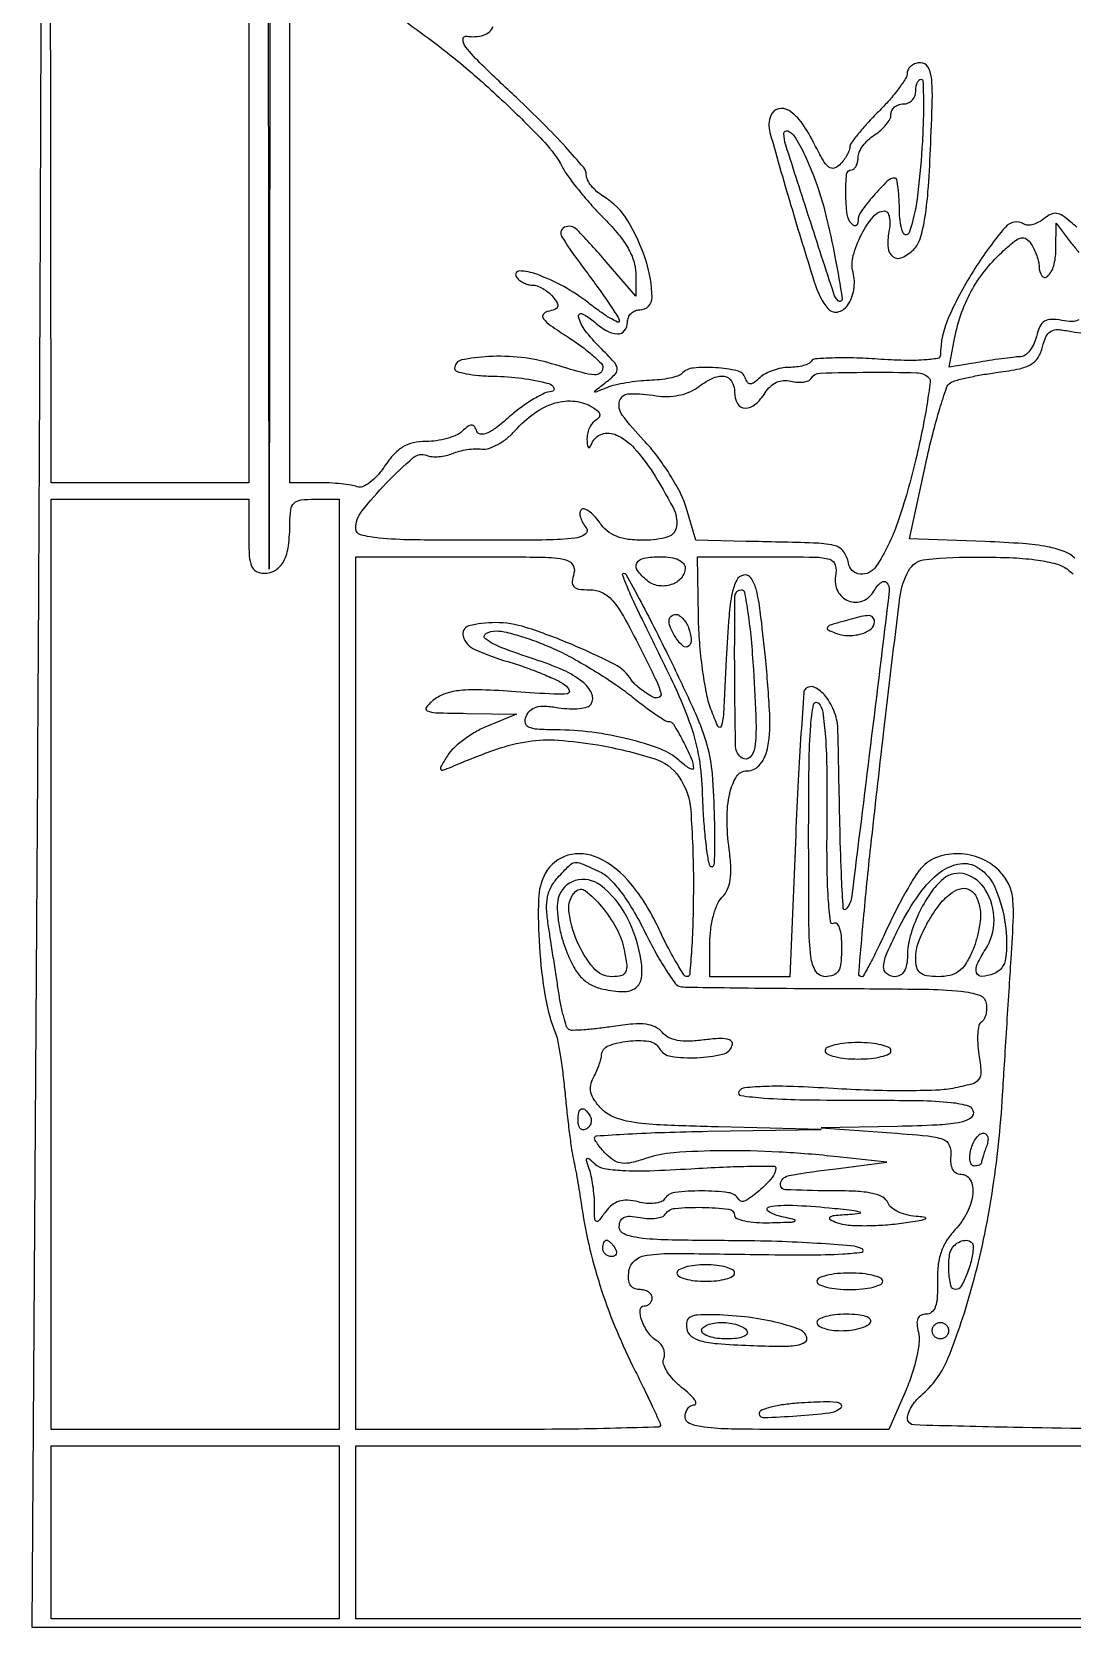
# Model space of a CAD drawing. Header units: inches. Extents: x -279 to 561, y -345 to 342.
# Drawn here: x -212 to -211.368, y -306.504 to -305.535 of the extents above; entities that cross this region are included whole.
import ezdxf

# ---------------------------------------------------------------- set-up
doc = ezdxf.new("R2010")
doc.units = ezdxf.units.IN
doc.header["$LTSCALE"] = 0.5
doc.header["$MEASUREMENT"] = 0

msp = doc.modelspace()

# ---------------------------------------------------------------- linework, layer by layer
for points in [[(-211.8532, -303.70677), (-211.85447, -304.78398), (-211.85574, -305.86119), (-211.85698, -304.78398, 0.000303), (-211.85782, -304.30902, 0.000858), (-211.85917, -303.97764, 0.000042), (-211.86075, -303.70924, 0.412467)], [(-211.86571, -303.70924, 0.000044), (-211.86698, -303.97076, 0.000881), (-211.86795, -304.29394, 0.00031), (-211.86823, -304.75771), (-211.86823, -305.80864), (-211.92827, -305.80864), (-211.98832, -305.80864), (-211.98959, -304.75646), (-211.99086, -303.70427), (-211.9921, -304.58548, -0.000253), (-211.99282, -304.96088, -0.000211), (-211.99396, -305.36022, -0.000212), (-211.99531, -305.72602, -0.000576), (-211.99667, -305.98547), (-212, -306.50426), (-209.40938, -306.50426)], [(-211.78282, -305.52054, 0.012819), (-211.76404, -305.53477, -0.01911), (-211.738, -305.55503, -0.014861), (-211.71124, -305.57894, -0.013611), (-211.68837, -305.60184, -0.066624), (-211.6777, -305.61665, 0.035221), (-211.67376, -305.6229, 0.012292), (-211.66727, -305.63133, 0.012138), (-211.65963, -305.64029, 0.013867), (-211.6519, -305.64846, -0.023719), (-211.64349, -305.6577, -0.042362), (-211.63765, -305.66614, -0.052261), (-211.63418, -305.67397, -0.078244), (-211.63302, -305.68134), (-211.63302, -305.69534), (-211.65093, -305.67442, 0.015657), (-211.66883, -305.65478, 0.320882), (-211.6763, -305.65343, 0.454829), (-211.67795, -305.65926, 0.017067), (-211.66321, -305.68023, -0.005925), (-211.65548, -305.69073, -0.008721), (-211.64896, -305.70014, -0.004779), (-211.64371, -305.70819, -0.143217), (-211.64303, -305.71049, -0.552551), (-211.64401, -305.71111, -0.021716), (-211.64855, -305.70868, -0.021), (-211.6546, -305.70474, -0.011004), (-211.6618, -305.69936, 0.039722), (-211.67674, -305.68949, 0.038597), (-211.6932, -305.682, 0.078954), (-211.70375, -305.67994, 0.599205), (-211.70571, -305.68333, 0.079228), (-211.70399, -305.68532, 0.053397), (-211.7015, -305.687, 0.052616), (-211.69866, -305.68815, 0.06944), (-211.6959, -305.68853, -0.085707), (-211.69294, -305.68904, -0.043654), (-211.68951, -305.69062, -0.041671), (-211.68615, -305.69291, -0.048785), (-211.68342, -305.69562, -0.038016), (-211.68078, -305.69934, -0.222996), (-211.68054, -305.70166, -0.222813), (-211.68217, -305.70332, -0.037957), (-211.68656, -305.70459, 0.19604), (-211.68922, -305.70638, 0.325861), (-211.68912, -305.70897, 0.073101), (-211.68473, -305.71311, 0.010166), (-211.67431, -305.72008, -0.015353), (-211.66616, -305.72566, -0.021648), (-211.65929, -305.73115, -0.018676), (-211.65412, -305.73601, -0.197166), (-211.65304, -305.73864, -0.215945), (-211.65453, -305.74192, -0.20137), (-211.65804, -305.74309, -0.050443), (-211.66563, -305.74175, -0.004563), (-211.68416, -305.73631, 0.046833), (-211.70255, -305.73256, 0.03926), (-211.72245, -305.73199, 0.038221), (-211.73891, -305.73407, 0.356118), (-211.74312, -305.73923, 0.327936), (-211.74186, -305.74095, 0.027006), (-211.73614, -305.74241, 0.027916), (-211.72846, -305.74348, 0.017208), (-211.71935, -305.74393, -0.029163), (-211.70222, -305.74519, -0.031759), (-211.68583, -305.74842, -0.234215), (-211.68278, -305.7511, -0.521233), (-211.68415, -305.75324, 0.101209), (-211.68856, -305.75433, 0.023952), (-211.69527, -305.75793, 0.023687), (-211.70273, -305.7629, 0.021402), (-211.70996, -305.76872, -0.016698), (-211.71789, -305.77522, -0.05829), (-211.72356, -305.7786, -0.131828), (-211.72731, -305.7792, -0.286595), (-211.72953, -305.77748, 0.060233), (-211.73102, -305.77455, 0.246337), (-211.73272, -305.77363, 0.166969), (-211.73495, -305.77436, 0.026919), (-211.73849, -305.77736, -0.084762), (-211.74211, -305.77977, -0.034798), (-211.74766, -305.78178, -0.03317), (-211.75406, -305.78316, -0.036349), (-211.76039, -305.78363, 0.052974), (-211.76818, -305.78447, 0.081209), (-211.77449, -305.78695, 0.074265), (-211.78007, -305.7915, 0.037476), (-211.78566, -305.79867, -0.035531), (-211.79001, -305.80429, -0.049511), (-211.79469, -305.80859, -0.060085), (-211.79905, -305.8111, -0.193754), (-211.80233, -305.81117, 0.050971), (-211.806, -305.81019, 0.0132), (-211.81206, -305.80938, 0.013288), (-211.81907, -305.80883, 0.013191), (-211.8261, -305.80864), (-211.84321, -305.80864), (-211.84321, -304.76897)], [(-211.36485, -305.65325, -0.031928), (-211.36854, -305.65032, 0.033835), (-211.3735, -305.64641, 0.119152), (-211.37727, -305.64497, 0.145609), (-211.38084, -305.64556, 0.060137), (-211.38499, -305.64824, -0.050786), (-211.38816, -305.65037, -0.056995), (-211.39158, -305.65171, -0.065109), (-211.39472, -305.65213, -0.139781), (-211.39705, -305.65147, 0.371883), (-211.40839, -305.65328, 0.033105), (-211.42692, -305.67848, 0.037066), (-211.44288, -305.70813, 0.103916), (-211.44783, -305.73107, -0.366461), (-211.44959, -305.73312, -0.023796), (-211.45797, -305.73407, -0.023054), (-211.4699, -305.7343, -0.009818), (-211.48586, -305.73355, 0.009631), (-211.50059, -305.73285, 0.014718), (-211.51338, -305.73287, 0.009184), (-211.52385, -305.73339, 0.24193), (-211.52619, -305.7348, -0.147357), (-211.52783, -305.73626, -0.040057), (-211.53113, -305.73747, -0.036888), (-211.53527, -305.7383, -0.031105), (-211.53974, -305.73858, 0.047976), (-211.54452, -305.73904, 0.036364), (-211.5496, -305.74041, 0.037255), (-211.55423, -305.74243, 0.067647), (-211.55758, -305.74483, -0.026382), (-211.56112, -305.74784, -0.164145), (-211.56335, -305.74859, -0.247772), (-211.56503, -305.7477, -0.062037), (-211.56651, -305.74483, 0.255095), (-211.57132, -305.74061, 0.0389), (-211.5844, -305.73874, 0.04038), (-211.59792, -305.73895, 0.173514), (-211.60509, -305.74233, -0.119448), (-211.60753, -305.74381, -0.024801), (-211.6124, -305.7451, -0.024735), (-211.61836, -305.74606, -0.021136), (-211.62469, -305.74649, 0.020204), (-211.63149, -305.74694, 0.015777), (-211.63882, -305.74796, 0.016048), (-211.64559, -305.74934, 0.037026), (-211.65054, -305.75092, -0.001646), (-211.6575, -305.75368, -0.496671), (-211.65795, -305.75341, -0.257167), (-211.65764, -305.7527, -0.001123), (-211.6509, -305.74742, 0.034391), (-211.64537, -305.74247, 0.241865), (-211.64434, -305.73912, 0.142652), (-211.64626, -305.73524, 0.01027), (-211.65465, -305.7265, -0.032313), (-211.66372, -305.71618, -0.100312), (-211.66779, -305.70789, -0.620782), (-211.66563, -305.70601, -0.085306), (-211.6589, -305.71028, 0.0476), (-211.65092, -305.71622, 0.12773), (-211.64419, -305.71824, 0.23882), (-211.63983, -305.71623, 0.169141), (-211.63803, -305.71105, -0.099038), (-211.63745, -305.70819, -0.097945), (-211.63582, -305.70575, -0.097945), (-211.63339, -305.70412, -0.099038), (-211.63052, -305.70355, 0.419297), (-211.62309, -305.69598, 0.073459), (-211.62671, -305.67409, 0.057789), (-211.6379, -305.64945, 0.122056), (-211.65263, -305.63469, -0.045003), (-211.65661, -305.63176, -0.045795), (-211.65999, -305.62818, -0.050005), (-211.66231, -305.62452, -0.116665), (-211.66305, -305.62138, 0.178842), (-211.66462, -305.61712, 0.007426), (-211.67554, -305.60474, 0.01207), (-211.68928, -305.59033, 0.008197), (-211.70558, -305.57458, -0.00479), (-211.72647, -305.55465, -0.030554), (-211.73632, -305.54383, -0.169347), (-211.738, -305.53911, -0.472606), (-211.73567, -305.53716, 0.120041), (-211.72554, -305.53666, 0.231535), (-211.7197, -305.53128, 0.222828)], [(-211.36373, -305.70975, -0.119118), (-211.3679, -305.71066, -0.042086), (-211.37402, -305.71002, 0.044416), (-211.3805, -305.70937, 0.144063), (-211.38461, -305.71053, 0.145988), (-211.38741, -305.71372, 0.046047), (-211.38954, -305.71977, -0.04612), (-211.39117, -305.72442, -0.055864), (-211.39356, -305.72839, -0.065627), (-211.39629, -305.73112, -0.158784), (-211.39895, -305.73207, 0.022007), (-211.40254, -305.73231, 0.004356), (-211.40892, -305.7331, 0.004607), (-211.41635, -305.73414, 0.004269), (-211.42395, -305.73535), (-211.44259, -305.73848), (-211.4395, -305.72226, -0.034415), (-211.43537, -305.70653, -0.042492), (-211.42933, -305.69263, -0.043243), (-211.42112, -305.68015, -0.037812), (-211.41054, -305.66865, -0.015181), (-211.40313, -305.66214, -0.104966), (-211.39887, -305.65991, -0.224408), (-211.39566, -305.66046, -0.099401), (-211.39262, -305.66364, -0.032171), (-211.39083, -305.66692, -0.025141), (-211.38931, -305.67069, -0.025747), (-211.38824, -305.67435, -0.05493), (-211.38788, -305.67727, 0.14491), (-211.38613, -305.68292, 0.470479), (-211.38276, -305.68327, 0.133606), (-211.37899, -305.67683, 0.064233), (-211.37769, -305.66726), (-211.37757, -305.651), (-211.36834, -305.66301, 0.018954), (-211.36363, -305.66868, 0.112151)], [(-211.36617, -305.85457, 0.10751), (-211.37261, -305.85043, 0.043496), (-211.38272, -305.84762, 0.028119), (-211.39771, -305.8457, 0.00852), (-211.4206, -305.84446), (-211.46664, -305.84275), (-211.45672, -305.79692, -0.00859), (-211.45255, -305.77913, -0.012515), (-211.44821, -305.76361, -0.008049), (-211.4441, -305.75093, -0.172399), (-211.44168, -305.74789, -0.075507), (-211.4384, -305.74648, -0.010168), (-211.43106, -305.74471, -0.011545), (-211.42222, -305.74298, -0.00949), (-211.4127, -305.74154, 0.017856), (-211.39986, -305.73936, 0.079399), (-211.39273, -305.73666, 0.125058), (-211.38848, -305.73255, 0.076904), (-211.38576, -305.7261, -0.04464), (-211.38352, -305.71967, -0.16525), (-211.38062, -305.71657, -0.142699), (-211.37616, -305.71563, -0.03046), (-211.36823, -305.71672, 0.031293), (-211.36058, -305.71776, 0.122921)], [(-211.31039, -306.38391, -0.004332), (-211.40351, -306.38287, -0.002253), (-211.46384, -306.38141, -0.405795), (-211.46788, -306.37726, -0.091589), (-211.4673, -306.37413, -0.042793), (-211.4655, -306.37041, -0.040481), (-211.46288, -306.36673, -0.044989), (-211.45979, -306.36365, 0.124732), (-211.44332, -306.34106, 0.029061), (-211.42829, -306.29623, 0.027997), (-211.41648, -306.2407, 0.023356), (-211.41005, -306.18073, -0.000425), (-211.40894, -306.16256, -0.000231), (-211.40755, -306.14023, -0.00023), (-211.40611, -306.11751, -0.000364), (-211.40485, -306.09804, 0.00639), (-211.40351, -306.0724, 0.044902), (-211.40414, -306.05992, 0.089861), (-211.40685, -306.05171, 0.071873), (-211.41243, -306.04425, 0.100199), (-211.4233, -306.03704, 0.088657), (-211.43661, -306.03421, 0.092804), (-211.44954, -306.0362, 0.124972), (-211.45936, -306.04273, 0.045128), (-211.46329, -306.04795, 0.010455), (-211.4689, -306.05743, 0.01071), (-211.47491, -306.06865, 0.010296), (-211.48052, -306.08027, -0.005562), (-211.4857, -306.09125, -0.008885), (-211.49039, -306.10049, -0.003424), (-211.49455, -306.10823, -0.274063), (-211.49569, -306.10891, -0.438738), (-211.49744, -306.10701, -0.001673), (-211.49459, -306.07415, -0.004995), (-211.49016, -306.02985, -0.00143), (-211.48241, -305.96127, -0.002032), (-211.47247, -305.87845, -0.093908), (-211.46727, -305.86226, -0.250813), (-211.45659, -305.85524, -0.023357), (-211.42399, -305.85384, -0.010044), (-211.40359, -305.85432, -0.023768), (-211.38846, -305.85571, -0.031358), (-211.37746, -305.85796, -0.096148), (-211.37066, -305.86129, -0.036552), (-211.3672, -305.86433, -0.059367)]]:
    msp.add_lwpolyline(points, format="xyb")
for points in [[(-211.46804, -305.55967, -0.135267), (-211.46907, -305.56307, -0.019177), (-211.47325, -305.56916, -0.020685), (-211.47889, -305.57613, -0.016286), (-211.48555, -305.5832, 0.011309), (-211.4922, -305.59012, 0.015729), (-211.49781, -305.59663, 0.012144), (-211.50211, -305.60223, 0.159084), (-211.50291, -305.60468, -0.097835), (-211.50331, -305.60673, -0.03126), (-211.50468, -305.60955, -0.029837), (-211.50664, -305.61257, -0.029246), (-211.50895, -305.61535, -0.138388), (-211.51242, -305.61745, -0.240971), (-211.51564, -305.61679, -0.094377), (-211.51918, -305.61263, -0.014622), (-211.52428, -305.60304, 0.038436), (-211.53194, -305.59016, 0.094046), (-211.53982, -305.58252, 0.208286), (-211.54633, -305.58139, 0.246198), (-211.55096, -305.58546, 0.161046), (-211.55145, -305.59579, 0.003774), (-211.53785, -305.64309, 0.005582), (-211.52382, -305.6887, 0.091223), (-211.51629, -305.70275, 0.280086), (-211.51043, -305.7049, 0.194258), (-211.50435, -305.70093, 0.112421), (-211.50048, -305.69136, 0.101917), (-211.50094, -305.68069, -0.128999), (-211.50083, -305.6706, -0.052397), (-211.4958, -305.65771, -0.05234), (-211.4886, -305.64675, -0.224925), (-211.48173, -305.64349, -0.258692), (-211.48, -305.64445, -0.089079), (-211.4789, -305.6472, -0.06132), (-211.47857, -305.65128, -0.036706), (-211.47913, -305.65612, 0.066048), (-211.47969, -305.66587, 0.222522), (-211.47664, -305.67128, 0.270844), (-211.4711, -305.67179, 0.087084), (-211.46409, -305.66687, 0.121697), (-211.46022, -305.66047, 0.033664), (-211.45748, -305.64895, 0.023163), (-211.45542, -305.63187, 0.007326), (-211.4539, -305.60622, 0.003978), (-211.45279, -305.57588, 0.03456), (-211.45334, -305.5624, 0.105045), (-211.45551, -305.55583, 0.266691), (-211.45971, -305.55341, 0.074749), (-211.46285, -305.55388, 0.086758), (-211.46553, -305.55525, 0.097883), (-211.46735, -305.55728, 0.128324)], [(-211.45907, -305.60535, -0.016955), (-211.46205, -305.63614, -0.05093), (-211.46689, -305.65668, -0.704247), (-211.47055, -305.65672, -0.086839), (-211.47273, -305.64474, 0.011041), (-211.47297, -305.63659, 0.018213), (-211.47357, -305.62972, 0.012555), (-211.47439, -305.62431, 0.364014), (-211.47538, -305.62348, 0.19545), (-211.48012, -305.6254, 0.020549), (-211.48851, -305.63426, 0.02199), (-211.49611, -305.64381, 0.158455), (-211.4979, -305.64933, -0.064581), (-211.49816, -305.65131, -0.191387), (-211.49896, -305.6524, -0.242875), (-211.50013, -305.65249, -0.097504), (-211.5015, -305.65157, -0.164379), (-211.50447, -305.64557, -0.030766), (-211.50537, -305.63317, -0.027896), (-211.50483, -305.62116, -0.384969), (-211.50186, -305.61847, 0.182132), (-211.50035, -305.6179, 0.091021), (-211.49906, -305.61628, 0.07094), (-211.4982, -305.61386, 0.050993), (-211.4979, -305.61101, -0.107418), (-211.49718, -305.60769, -0.050645), (-211.49496, -305.6039, -0.046919), (-211.49172, -305.60024, -0.048682), (-211.48789, -305.59729, 0.041443), (-211.48407, -305.59443, 0.043473), (-211.48083, -305.59103, 0.047568), (-211.47859, -305.5876, 0.121331), (-211.47789, -305.58474, -0.11835), (-211.47731, -305.58233, -0.100623), (-211.47568, -305.58029, -0.092478), (-211.47325, -305.57891, -0.082583), (-211.47038, -305.57844, 0.099038), (-211.46751, -305.57786, 0.097945), (-211.46508, -305.57623, 0.097945), (-211.46345, -305.57379, 0.099038), (-211.46287, -305.57093, -0.040817), (-211.46264, -305.56805, -0.060234), (-211.46193, -305.56563, -0.079205), (-211.46089, -305.56398, -0.215971), (-211.45966, -305.56342, -0.403512), (-211.45845, -305.56459, -0.005638), (-211.45817, -305.57574, -0.01196), (-211.4583, -305.58927, -0.007148)], [(-211.52395, -305.62482, -0.027559), (-211.51762, -305.64549, -0.013614), (-211.51176, -305.67232, -0.009569), (-211.50758, -305.69686, -0.723664), (-211.51003, -305.69809, -0.118016), (-211.51259, -305.69392, -0.000628), (-211.52743, -305.64827, -0.000913), (-211.54184, -305.60345, -0.077491), (-211.54294, -305.59639, -0.53179), (-211.54067, -305.59485, -0.150552), (-211.53661, -305.59816, -0.039749), (-211.53028, -305.60949, -0.019371)], [(-211.45493, -305.74485, -0.2341), (-211.45404, -305.74749, -0.005654), (-211.45597, -305.76064, -0.011169), (-211.45881, -305.77631, -0.007217), (-211.46277, -305.79431, -0.025), (-211.4739, -305.83296, -0.061578), (-211.48682, -305.85946, -0.278667), (-211.49668, -305.86423, -0.347238), (-211.50381, -305.85743, 0.130809), (-211.50678, -305.85043, 0.177065), (-211.51256, -305.84682, 0.04473), (-211.52507, -305.84532, 0.002287), (-211.56592, -305.8443), (-211.59641, -305.84367), (-211.60241, -305.82365, 0.046576), (-211.60611, -305.81449, 0.021702), (-211.61249, -305.80337, 0.021281), (-211.62025, -305.79219, 0.027822), (-211.6283, -305.78271, -0.027793), (-211.64123, -305.76752, -0.237129), (-211.64281, -305.75899, -0.33077), (-211.637, -305.75458, -0.043073), (-211.62051, -305.75582, 0.045546), (-211.61377, -305.75629, 0.043699), (-211.60697, -305.75555, 0.045851), (-211.60075, -305.75372, 0.067149), (-211.59578, -305.75092, -0.047776), (-211.58653, -305.74523, -0.144123), (-211.5793, -305.74399, -0.237271), (-211.57473, -305.74699, -0.131364), (-211.57297, -305.75359, 0.126896), (-211.57119, -305.7605, 0.267025), (-211.56661, -305.76327, 0.186252), (-211.56037, -305.76102, 0.074674), (-211.55437, -305.754, -0.064271), (-211.55121, -305.75015, -0.083071), (-211.54741, -305.7476, -0.087956), (-211.54317, -305.74652, -0.082474), (-211.53872, -305.74693, 0.044225), (-211.53483, -305.74759, 0.053546), (-211.53114, -305.74749, 0.062573), (-211.52816, -305.74669, 0.159418), (-211.52647, -305.74527, -0.251477), (-211.52095, -305.74207, -0.006492), (-211.49137, -305.74151, -0.007495), (-211.46209, -305.74178, -0.192652)], [(-211.65876, -305.76305, -0.045108), (-211.65595, -305.76521, -0.167837), (-211.65491, -305.76714, -0.218762), (-211.65542, -305.76897, -0.079241), (-211.65751, -305.77078, 0.096362), (-211.6596, -305.77271, 0.056192), (-211.66131, -305.77568, 0.053268), (-211.66239, -305.77917, 0.060626), (-211.66266, -305.78266, 0.019863), (-211.66237, -305.78599, 0.202031), (-211.66169, -305.78716, 0.441201), (-211.66082, -305.787, 0.043159), (-211.65974, -305.78487, -0.220966), (-211.65361, -305.77914, -0.191092), (-211.64476, -305.77967, -0.099432), (-211.63388, -305.78771, -0.042856), (-211.6229, -305.80211, -0.019952), (-211.61034, -305.82379, -0.151417), (-211.6082, -305.83526, -0.299778), (-211.61352, -305.84159, -0.072642), (-211.62774, -305.84367, -0.029714), (-211.63754, -305.84309, -0.06547), (-211.64479, -305.84124, -0.079626), (-211.65041, -305.83787, -0.065499), (-211.65514, -305.83271, 0.033102), (-211.65833, -305.82875, 0.055401), (-211.66154, -305.82595, 0.078849), (-211.66431, -305.82462, 0.275871), (-211.66615, -305.82508, 0.188346), (-211.66696, -305.82692, 0.077141), (-211.66664, -305.82968, 0.061409), (-211.66533, -305.83288, 0.045076), (-211.66315, -305.83604, -0.437431), (-211.66367, -305.83995, -0.125781), (-211.67009, -305.8424, -0.025982), (-211.68736, -305.84346, -0.002428), (-211.73, -305.84367, -0.003395), (-211.76895, -305.84341, -0.020784), (-211.78903, -305.8423, -0.038943), (-211.80027, -305.84031, -0.342078), (-211.80317, -305.83657, -0.168254), (-211.79953, -305.82604, -0.025332), (-211.78462, -305.80895, -0.022267), (-211.76823, -305.79343, -0.276779), (-211.76013, -305.79201, 0.071218), (-211.75682, -305.79277, 0.038265), (-211.75261, -305.79279, 0.037172), (-211.74824, -305.79215, 0.047647), (-211.74437, -305.79089, -0.04002), (-211.74036, -305.78951, -0.025504), (-211.73551, -305.78854, -0.025584), (-211.73063, -305.78806, -0.042667), (-211.72651, -305.78823, 0.112622), (-211.72224, -305.7878, 0.045817), (-211.71687, -305.78543, 0.042299), (-211.71134, -305.78172, 0.041885), (-211.70649, -305.77711, -0.055197), (-211.69452, -305.76633, -0.0843), (-211.682, -305.76021, -0.100258), (-211.66982, -305.75915, -0.113371)], [(-211.86823, -305.84117, 0.014383), (-211.86788, -305.8533, 0.085373), (-211.86645, -305.85946, 0.178926), (-211.86356, -305.86255, 0.116622), (-211.85876, -305.86369, 0.139676), (-211.85185, -305.86172, 0.136687), (-211.84694, -305.85639, 0.086978), (-211.84408, -305.8471, 0.031327), (-211.84321, -305.83325, -0.032826), (-211.84267, -305.8251, -0.16856), (-211.84067, -305.82112, -0.163784), (-211.83659, -305.81916, -0.030561), (-211.8282, -305.81865), (-211.81318, -305.81865), (-211.81318, -306.1014), (-211.81318, -306.38415), (-211.90076, -306.38415), (-211.98834, -306.38415), (-211.98834, -306.1014), (-211.98834, -305.81865), (-211.92829, -305.81865), (-211.86823, -305.81865)], [(-211.67056, -305.86369, 0.049852), (-211.67165, -305.8689, 0.221807), (-211.67067, -305.87178, 0.173806), (-211.6676, -305.87331, 0.02937), (-211.66095, -305.8737, -0.111783), (-211.65349, -305.87538, -0.103374), (-211.64725, -305.88014, -0.052234), (-211.64053, -305.88978, -0.009554), (-211.63038, -305.90902, -0.004461), (-211.62075, -305.92857, -0.048236), (-211.61771, -305.93683, -0.384337), (-211.61897, -305.93925, -0.215848), (-211.62253, -305.93902, -0.023509), (-211.62656, -305.93661, -0.021652), (-211.63047, -305.93376, -0.022219), (-211.63373, -305.93093, -0.064176), (-211.63561, -305.92861, 0.13647), (-211.64579, -305.9192, 0.018875), (-211.67213, -305.9069, 0.021801), (-211.69977, -305.89663, 0.078161), (-211.71832, -305.89371, 0.062629), (-211.73448, -305.89575, 0.431249), (-211.73794, -305.902, 0.212892), (-211.73078, -305.91005, 0.035081), (-211.71078, -305.91743, -0.013349), (-211.70054, -305.92071, -0.012692), (-211.69032, -305.92459, -0.012747), (-211.68146, -305.92847, -0.043123), (-211.676, -305.93163, -0.144104), (-211.67339, -305.9349, -0.490051), (-211.67455, -305.93691, -0.04871), (-211.68275, -305.93722, -0.003375), (-211.70584, -305.9357, 0.008935), (-211.72663, -305.93456, 0.033901), (-211.73963, -305.93496, 0.055584), (-211.74864, -305.93687, 0.085887), (-211.75563, -305.94062, 0.052069), (-211.76027, -305.9451, 0.507848), (-211.75972, -305.94735, 0.09058), (-211.75453, -305.94846, 0.003814), (-211.73561, -305.94886), (-211.70559, -305.94928), (-211.7232, -305.9566, 0.033226), (-211.73043, -305.96019, 0.027715), (-211.73759, -305.9649, 0.028609), (-211.74367, -305.96998, 0.065188), (-211.74746, -305.97459, 0.00692), (-211.75142, -305.98111, 0.228698), (-211.75156, -305.9829, 0.408218), (-211.75033, -305.98346, 0.013688), (-211.74487, -305.9813, -0.015536), (-211.71757, -305.97065, -0.048306), (-211.69842, -305.96588, -0.054838), (-211.68007, -305.96518, -0.024624), (-211.65608, -305.96808, -0.032944), (-211.62208, -305.97625, -0.167803), (-211.60664, -305.98761, -0.133677), (-211.59962, -306.00756, -0.018168), (-211.59799, -306.05223, -0.006209), (-211.59826, -306.07396, -0.010338), (-211.5991, -306.09224, -0.00423), (-211.60023, -306.10748, -0.394081), (-211.60175, -306.10885, -0.252098), (-211.60375, -306.10774, -0.00908), (-211.60849, -306.10002, -0.014746), (-211.61382, -306.09035, -0.009577), (-211.61943, -306.07887, 0.06131), (-211.63593, -306.05242, 0.111724), (-211.65583, -306.03673, 0.181233), (-211.67421, -306.03513, 0.204679), (-211.68797, -306.04616, 0.116302), (-211.69211, -306.06174, 0.023333), (-211.69158, -306.09066, 0.025715), (-211.68804, -306.12094, 0.052566), (-211.6816, -306.14394, -0.048362), (-211.68029, -306.14846, -0.007645), (-211.67873, -306.1576, -0.008422), (-211.67723, -306.16846, -0.007273), (-211.67601, -306.17991, 0.00457), (-211.67483, -306.19165, 0.004531), (-211.67343, -306.20341, 0.004449), (-211.67202, -306.21367, 0.017533), (-211.67087, -306.21994, -0.007077), (-211.66975, -306.22544, -0.0034), (-211.66846, -306.23253, -0.003371), (-211.66721, -306.23994, -0.004815), (-211.66621, -306.24653, 0.021133), (-211.66156, -306.27159, 0.020317), (-211.65477, -306.29651, 0.020027), (-211.64586, -306.32115, 0.019161), (-211.6349, -306.34537, -0.002758), (-211.62843, -306.3585, -0.004214), (-211.62297, -306.36997, -0.001563), (-211.6184, -306.37987, -0.107752), (-211.61801, -306.38165, -0.405509), (-211.619, -306.38267, -0.000714), (-211.64521, -306.38342, -0.004212), (-211.67509, -306.38397, -0.002527), (-211.71059, -306.38415), (-211.80317, -306.38415), (-211.80317, -306.11891), (-211.80317, -305.85368), (-211.73528, -305.85368, -0.002216), (-211.69172, -305.85387, -0.036157), (-211.67716, -305.85506, -0.183579), (-211.67162, -305.8582, -0.254933)], [(-211.603, -305.86065, -0.18616), (-211.60531, -305.86665, -0.130921), (-211.61145, -305.87062, -0.117453), (-211.61931, -305.87125, -0.13555), (-211.62615, -305.86817, -0.059693), (-211.63198, -305.86202, -0.296116), (-211.63227, -305.8575, -0.227641), (-211.62799, -305.8545, -0.040902), (-211.61801, -305.85368, -0.034744), (-211.61165, -305.85412, -0.074083), (-211.60694, -305.85551, -0.111041), (-211.60405, -305.85774, -0.175193)], [(-211.51156, -305.86549, 0.166864), (-211.51026, -305.87455, 0.184137), (-211.50371, -305.88046, 0.188689), (-211.49502, -305.88044, 0.172824), (-211.48826, -305.87452, -0.038744), (-211.48629, -305.87156, -0.067835), (-211.48418, -305.86952, -0.104239), (-211.48227, -305.86865, -0.256597), (-211.48085, -305.86907, -0.230428), (-211.47895, -305.87456, -0.000463), (-211.49037, -305.96817, -0.000591), (-211.5019, -306.06097, -0.166689), (-211.5053, -306.06793, -0.645051), (-211.50691, -306.06732, -0.005124), (-211.50789, -306.04931, -0.005557), (-211.50887, -306.01985, -0.00079), (-211.5101, -305.95936, 0.082715), (-211.51213, -305.94841, 0.078279), (-211.51762, -305.93848, 0.113389), (-211.52427, -305.93307, 0.321216), (-211.52984, -305.93399, 0.180506), (-211.53087, -305.93624, 0.000929), (-211.53259, -305.96102, 0.003963), (-211.53427, -305.98941, 0.002482), (-211.53582, -306.02265), (-211.53941, -306.10891), (-211.5637, -306.10891), (-211.58798, -306.10891), (-211.58798, -306.08853, -0.032303), (-211.58744, -306.08016, -0.032687), (-211.58583, -306.07195, -0.034662), (-211.58346, -306.06502, -0.097037), (-211.5806, -306.06078, 0.09103), (-211.57737, -306.05609, 0.068657), (-211.5756, -306.05006, 0.050139), (-211.57522, -306.04213, 0.02098), (-211.57623, -306.03146, -0.032544), (-211.57755, -306.01289, -0.056721), (-211.5759, -305.99756, -0.081749), (-211.57176, -305.98729, -0.261735), (-211.56554, -305.98379, 0.233448), (-211.55732, -305.97973, 0.123373), (-211.5527, -305.96904, 0.053879), (-211.5516, -305.94912, 0.011709), (-211.55423, -305.91475, 0.005092), (-211.55731, -305.88681, 0.034522), (-211.55993, -305.87316, 0.091548), (-211.56307, -305.8665, 0.291843), (-211.56743, -305.86476, 0.230293), (-211.57164, -305.8679, 0.068489), (-211.57439, -305.87568, 0.032412), (-211.57634, -305.88967, 0.005876), (-211.57797, -305.91585, -0.001412), (-211.57977, -305.9496, -0.060973), (-211.58104, -305.95662, -0.687261), (-211.58305, -305.95676, -0.022177), (-211.58736, -305.94623, -0.038953), (-211.59006, -305.93637, -0.013778), (-211.59241, -305.92191, -0.01358), (-211.59414, -305.90582, -0.01554), (-211.59489, -305.89037), (-211.59552, -305.85368), (-211.55241, -305.85368, -0.003625), (-211.52405, -305.85389, -0.066826), (-211.51517, -305.85521, -0.264993), (-211.51178, -305.8587, -0.110982)], [(-211.61192, -305.91655, -0.007226), (-211.59653, -305.94942, -0.038457), (-211.58979, -305.96806, -0.047453), (-211.58666, -305.98577, -0.014609), (-211.58527, -306.01289, -0.005167), (-211.58507, -306.03076, -0.02474), (-211.58556, -306.04095, -0.337633), (-211.58674, -306.04221, -0.392812), (-211.58806, -306.04135, -0.027355), (-211.58955, -306.03362, -0.009186), (-211.59088, -306.02221, -0.009108), (-211.59189, -306.00951, -0.010297), (-211.5924, -305.99728, 0.036598), (-211.59437, -305.97629, 0.041745), (-211.59936, -305.95674, 0.026765), (-211.60932, -305.93231, 0.006235), (-211.62872, -305.89246, -0.007235), (-211.63407, -305.88143, -0.012758), (-211.63811, -305.87214, -0.007202), (-211.64104, -305.86461, -0.523024), (-211.6404, -305.86369, -0.273892), (-211.63882, -305.86462, -0.001829), (-211.63089, -305.87922, -0.006422), (-211.62198, -305.89629, -0.003976)], [(-211.56153, -305.92227, -0.005541), (-211.55998, -305.95426, -0.040704), (-211.56065, -305.96955, -0.164591), (-211.56354, -305.9755, -0.349961), (-211.56831, -305.97607, -0.254268), (-211.57231, -305.96908, -0.004363), (-211.57288, -305.92353, -0.003784), (-211.57271, -305.87766, -0.410898), (-211.5687, -305.8737, -0.363843), (-211.5669, -305.8752, -0.007121), (-211.56483, -305.88796, -0.013516), (-211.56295, -305.90365, -0.008212)], [(-211.60091, -305.89693, -0.064226), (-211.59924, -305.90381, -0.239714), (-211.60077, -305.90786, -0.362582), (-211.60414, -305.908, -0.089003), (-211.6082, -305.90358, -0.032058), (-211.61164, -305.89727, -0.103585), (-211.61273, -305.89264, -0.218031), (-211.61153, -305.88986, -0.185839), (-211.60854, -305.88871, -0.14828), (-211.6066, -305.8893, -0.058646), (-211.60445, -305.89113, -0.051229), (-211.60245, -305.89379, -0.044155)], [(-211.50791, -305.89319, 0.009607), (-211.51486, -305.89527, 0.192191), (-211.51654, -305.89666, 0.422966), (-211.5161, -305.89807, 0.026129), (-211.51167, -305.90004, 0.084959), (-211.50403, -305.90157, 0.07741), (-211.49605, -305.90056, 0.094047), (-211.49002, -305.89751, 0.232718), (-211.48789, -305.89318, 0.174792), (-211.48885, -305.89053, 0.223435), (-211.49117, -305.88944, 0.061909), (-211.49612, -305.89006, 0.005915)], [(-211.68057, -305.91062, -0.017154), (-211.66957, -305.91628, -0.010968), (-211.65718, -305.92357, -0.011021), (-211.64534, -305.93125, -0.020144), (-211.63609, -305.9381, 0.008202), (-211.62838, -305.9441, 0.011634), (-211.62132, -305.94917, 0.00783), (-211.6153, -305.95313, 0.142798), (-211.61312, -305.95377, -0.262722), (-211.61005, -305.9555, -0.013912), (-211.6043, -305.96566, -0.019659), (-211.59928, -305.97609, -0.102573), (-211.59799, -305.9823, -0.482955), (-211.59868, -305.98285, -0.070616), (-211.60059, -305.9821, -0.038332), (-211.60343, -305.98021, -0.017862), (-211.60682, -305.97735, 0.095208), (-211.61808, -305.97052, 0.02852), (-211.63734, -305.96458, 0.028063), (-211.6597, -305.96038, 0.030962), (-211.68166, -305.9589, -0.012944), (-211.69286, -305.95854, -0.092179), (-211.69811, -305.95725, -0.247598), (-211.70007, -305.95473, -0.136104), (-211.69969, -305.95073, -0.111976), (-211.69727, -305.94711, -0.124336), (-211.6936, -305.94506, -0.08068), (-211.68812, -305.94449, -0.025603), (-211.67992, -305.9454, 0.029358), (-211.67331, -305.94608, 0.038515), (-211.66725, -305.94587, 0.042693), (-211.66247, -305.94492, 0.186116), (-211.66021, -305.94321, 0.255378), (-211.65986, -305.93664, 0.114138), (-211.66543, -305.92966, 0.063683), (-211.67716, -305.92259, 0.025417), (-211.69471, -305.91589, -0.012313), (-211.71448, -305.90894, -0.068695), (-211.72431, -305.90357, -0.542785), (-211.72412, -305.90041, -0.130537), (-211.71785, -305.89877, -0.059401), (-211.71149, -305.89955, -0.016644), (-211.70184, -305.90227, -0.01654), (-211.69105, -305.9061, -0.016713)], [(-211.5169, -306.01393, 0.005326), (-211.51693, -306.04157, 0.014061), (-211.51618, -306.06134, 0.011934), (-211.51493, -306.07526, 0.549817), (-211.51279, -306.0763, -0.353933), (-211.51088, -306.07654, -0.111775), (-211.50929, -306.07918, -0.055894), (-211.50824, -306.08421, -0.023774), (-211.50791, -306.0911, -0.021785), (-211.50832, -306.10042, -0.106613), (-211.50987, -306.10543, -0.17822), (-211.51289, -306.10801, -0.088568), (-211.51792, -306.10891, -0.26517), (-211.52357, -306.10568, -0.104937), (-211.52653, -306.0969, -0.027081), (-211.52773, -306.07757, -0.001866), (-211.52793, -306.02283, -0.002907), (-211.52768, -305.97979, -0.015449), (-211.52668, -305.95626, -0.029842), (-211.52498, -305.94355, -0.6006), (-211.52203, -305.94265, -0.164134), (-211.51932, -305.94812, -0.015701), (-211.51777, -305.96313, -0.015204), (-211.51689, -305.98426, -0.005692)], [(-211.65567, -306.0447, -0.088946), (-211.64923, -306.04915, -0.034983), (-211.6421, -306.05731, -0.029448), (-211.63467, -306.06842, -0.018332), (-211.62723, -306.08223, 0.012069), (-211.62085, -306.09444, 0.017392), (-211.61458, -306.10489, 0.013211), (-211.60896, -306.11307, 0.195501), (-211.60606, -306.11487, 0.038805), (-211.60184, -306.11526, 0.000526), (-211.57581, -306.11563, 0.00149), (-211.54564, -306.11594, 0.000979), (-211.51089, -306.11612, -0.002178), (-211.45764, -306.11653, -0.021768), (-211.4354, -306.11776, -0.058731), (-211.42406, -306.12025, -0.279776), (-211.42001, -306.12515, -0.04789), (-211.41983, -306.12869, -0.052132), (-211.42034, -306.13209, -0.058572), (-211.42142, -306.13487, -0.133114), (-211.42295, -306.1365, 0.202563), (-211.42442, -306.13857, 0.036008), (-211.42513, -306.14337, 0.0339), (-211.42516, -306.14947, 0.024791), (-211.42441, -306.1562, -0.023483), (-211.4232, -306.16676, -0.18357), (-211.42462, -306.1714, -0.164898), (-211.42885, -306.1742, -0.018103), (-211.44037, -306.1768, -0.038051), (-211.45091, -306.17796, -0.00799), (-211.46946, -306.17828, -0.008333), (-211.49105, -306.17795, -0.007805), (-211.51309, -306.1769, 0.006602), (-211.53706, -306.1757, 0.017186), (-211.55434, -306.17566, 0.016429), (-211.56668, -306.17646, 0.234027), (-211.57032, -306.17873, 0.543215), (-211.56915, -306.18119, 0.014674), (-211.55491, -306.18269, 0.014419), (-211.53337, -306.18369, 0.004382), (-211.5007, -306.18397, -0.003197), (-211.46069, -306.18423, -0.022474), (-211.44124, -306.18535, -0.049038), (-211.4308, -306.18748, -0.329209), (-211.42784, -306.19148, -0.276466), (-211.43013, -306.1953, -0.078124), (-211.43696, -306.19769, -0.03409), (-211.4498, -306.19913, -0.005972), (-211.47413, -306.1999), (-211.52042, -306.20082), (-211.48039, -306.20366, -0.00512), (-211.45554, -306.20567, -0.064318), (-211.44636, -306.20772, -0.208585), (-211.44249, -306.2114, -0.127083), (-211.44154, -306.21775, 0.049702), (-211.44157, -306.22253, 0.103854), (-211.44048, -306.22607, 0.139747), (-211.43833, -306.22822, 0.127765), (-211.43529, -306.22901, -0.28162), (-211.42968, -306.23244, -0.14666), (-211.42815, -306.2408, -0.090891), (-211.43156, -306.25218, -0.070589), (-211.43901, -306.26277, 0.049236), (-211.44409, -306.26937, 0.058147), (-211.44745, -306.27649, 0.053764), (-211.44925, -306.28464, 0.034124), (-211.44966, -306.29437, -0.019939), (-211.44979, -306.30375, -0.071271), (-211.45095, -306.30961, -0.135224), (-211.45321, -306.31286, -0.175527), (-211.45659, -306.31409, 0.108979), (-211.45974, -306.31478, 0.186286), (-211.46158, -306.31669, 0.125222), (-211.46208, -306.32, 0.039365), (-211.46119, -306.32498, -0.091483), (-211.46077, -306.33076, -0.025717), (-211.46222, -306.33975, -0.024953), (-211.46496, -306.34994, -0.023626), (-211.46873, -306.36001), (-211.47912, -306.38415), (-211.54106, -306.38415, -0.003916), (-211.57473, -306.38389, -0.026242), (-211.59142, -306.38275, -0.060213), (-211.60028, -306.38057, -0.311975), (-211.603, -306.37664, -0.07405), (-211.60257, -306.37378, -0.088237), (-211.60133, -306.37134, -0.100623), (-211.59948, -306.36972, -0.131235), (-211.59732, -306.36914, 0.44659), (-211.59644, -306.36815, 0.132078), (-211.59727, -306.36602, 0.048303), (-211.60033, -306.36261, 0.019173), (-211.60513, -306.35853, -0.037862), (-211.6101, -306.35397, -0.048334), (-211.61389, -306.34904, -0.056559), (-211.61607, -306.34449, -0.176843), (-211.61602, -306.34114, 0.09647), (-211.61551, -306.33826, 0.081788), (-211.61607, -306.33522, 0.08075), (-211.61759, -306.33248, 0.090211), (-211.61985, -306.33048, -0.100938), (-211.6253, -306.32546, -0.066631), (-211.62933, -306.31792, -0.097224), (-211.63039, -306.31154, -0.405653), (-211.62786, -306.30908, 0.102345), (-211.62601, -306.3087, 0.098664), (-211.62444, -306.30761, 0.097132), (-211.62338, -306.30599, 0.095827), (-211.62301, -306.30408, 0.154594), (-211.62362, -306.30217, 0.097811), (-211.62532, -306.30054, 0.080222), (-211.62787, -306.29945, 0.061846), (-211.63087, -306.29907, -0.110326), (-211.63419, -306.29833, -0.157322), (-211.63638, -306.29628, -0.116249), (-211.63737, -306.2928, -0.046348), (-211.63713, -306.28781, -0.185989), (-211.63355, -306.2814, -0.141862), (-211.62612, -306.27815, -0.034627), (-211.60998, -306.27716, -0.002001), (-211.56046, -306.27775, 0.003953), (-211.52836, -306.27801, 0.013102), (-211.50725, -306.27746, 0.025426), (-211.49567, -306.27627, 0.743295), (-211.4954, -306.27435, 0.086352), (-211.50233, -306.27252, 0.005895), (-211.52268, -306.271, 0.00829), (-211.54713, -306.26987, 0.006121), (-211.57422, -306.2694, -0.003185), (-211.6133, -306.26895, -0.026061), (-211.63109, -306.2677, -0.068357), (-211.64013, -306.26531, -0.302698), (-211.64303, -306.26096, -0.102171), (-211.64228, -306.25734, -0.187453), (-211.6402, -306.25522, -0.120736), (-211.63645, -306.25453, -0.032658), (-211.6304, -306.25528, 0.034573), (-211.62537, -306.25589, 0.043863), (-211.62069, -306.25571, 0.0501), (-211.61699, -306.25487, 0.174824), (-211.61509, -306.25336, -0.236956), (-211.60917, -306.24972, -0.025629), (-211.59263, -306.24913, -0.024607), (-211.5764, -306.25019, -0.381107), (-211.57297, -306.25403, 0.309917), (-211.57166, -306.25594, 0.041053), (-211.56672, -306.2574, 0.03593), (-211.55985, -306.25831, 0.022185), (-211.5517, -306.25845, 0.001642), (-211.53826, -306.25803, 0.131248), (-211.53626, -306.25742, 0.666277), (-211.53639, -306.25663, 0.004495), (-211.54545, -306.25456, -0.100803), (-211.55256, -306.25141, -0.666995), (-211.55196, -306.24878, -0.052563), (-211.53771, -306.24785, -0.014745), (-211.51542, -306.24939, -0.003736), (-211.50169, -306.25085, -0.051315), (-211.4968, -306.25192, -0.783398), (-211.49687, -306.25281, -0.024729), (-211.50291, -306.25351, 0.006301), (-211.51229, -306.25425, 0.125324), (-211.51498, -306.2552, 0.566529), (-211.51492, -306.25647, 0.030303), (-211.51041, -306.25854, 0.072344), (-211.50481, -306.25981, 0.017376), (-211.49526, -306.26025, 0.017486), (-211.48415, -306.25997, 0.016535), (-211.47288, -306.25892, 0.005709), (-211.46188, -306.2574, 0.048112), (-211.45702, -306.25619, 0.745327), (-211.45707, -306.25531, 0.048519), (-211.46109, -306.25474, -0.042136), (-211.4674, -306.25392, -0.050627), (-211.4731, -306.25207, -0.058278), (-211.47746, -306.2495, -0.139901), (-211.4797, -306.24653, 0.181019), (-211.48286, -306.24295, 0.070549), (-211.48917, -306.24067, 0.040491), (-211.49937, -306.23938, 0.011118), (-211.51556, -306.23902, -0.011899), (-211.54206, -306.23839, -0.488009), (-211.54495, -306.2343, -0.286089), (-211.53969, -306.22968, -0.009946), (-211.51151, -306.22561), (-211.48039, -306.22174), (-211.51041, -306.21841, 0.014214), (-211.54593, -306.2155, 0.015624), (-211.58045, -306.21473, 0.015535), (-211.60994, -306.21591, 0.066182), (-211.62717, -306.21946, -0.024721), (-211.63554, -306.22192, -0.082307), (-211.64124, -306.22233, -0.109501), (-211.64584, -306.22086, -0.064392), (-211.65044, -306.21731, -0.017348), (-211.65335, -306.21419, -0.021898), (-211.65581, -306.2111, -0.020673), (-211.65761, -306.2084, -0.137291), (-211.65805, -306.20685, -0.395605), (-211.65694, -306.20567, -0.001682), (-211.63783, -306.20451, -0.006481), (-211.61562, -306.20353, -0.003894), (-211.58923, -306.20291), (-211.52042, -306.20183), (-211.58276, -306.20024, -0.004477), (-211.61809, -306.19903, -0.028771), (-211.63588, -306.19723, -0.060524), (-211.64666, -306.19414, -0.105548), (-211.65425, -306.18883, -0.040052), (-211.65828, -306.18375, -0.088789), (-211.66025, -306.17924, -0.106276), (-211.66036, -306.17486, -0.076036), (-211.65872, -306.17022, 0.019032), (-211.65691, -306.1665, 0.017748), (-211.65534, -306.16256, 0.018052), (-211.65419, -306.15896, 0.055827), (-211.65378, -306.15645, -0.29818), (-211.64984, -306.15103, -0.062028), (-211.63783, -306.1481, -0.05999), (-211.62507, -306.14817, -0.238304), (-211.61877, -306.15241, 0.23277), (-211.61167, -306.1573, 0.046476), (-211.59584, -306.15814, 0.046457), (-211.58029, -306.15606, 0.262827), (-211.57434, -306.15063, 0.27604), (-211.57487, -306.14828, 0.157814), (-211.57752, -306.14684, 0.063096), (-211.58295, -306.14652, 0.016433), (-211.59167, -306.1474, -0.025651), (-211.60069, -306.14814, -0.053332), (-211.60772, -306.14761, -0.070765), (-211.61306, -306.14581, -0.103645), (-211.61693, -306.14274, 0.108879), (-211.62112, -306.13948, 0.081447), (-211.62676, -306.13785, 0.05187), (-211.63478, -306.13772, 0.016179), (-211.64675, -306.13917, -0.008818), (-211.65609, -306.14044, -0.012405), (-211.66447, -306.14122, -0.008682), (-211.67142, -306.14157, -0.143391), (-211.67365, -306.141, -0.181142), (-211.67501, -306.1393, -0.013079), (-211.67677, -306.13342, -0.016995), (-211.6785, -306.1261, -0.011974), (-211.67995, -306.11778, 0.000618), (-211.6814, -306.10821, 0.000396), (-211.68311, -306.0971, 0.000398), (-211.68481, -306.08621, 0.000743), (-211.6862, -306.0774, -0.027849), (-211.68718, -306.06778, -0.061708), (-211.68662, -306.06043, -0.074403), (-211.6844, -306.05433, -0.059711), (-211.68036, -306.04863, -0.011504), (-211.67336, -306.04124, -0.159169), (-211.67013, -306.03959, -0.139129), (-211.66637, -306.04003, -0.0081)], [(-211.42484, -306.04267, -0.14841), (-211.41435, -306.05544, -0.0625), (-211.40842, -306.07708, -0.066315), (-211.4082, -306.09777, -0.27745), (-211.41555, -306.10718, -0.073302), (-211.42261, -306.10876, -0.342982), (-211.42586, -306.1066, -0.194403), (-211.42554, -306.10129, -0.033735), (-211.42051, -306.09235, 0.147243), (-211.41527, -306.07466, 0.133519), (-211.42037, -306.05624, 0.186887), (-211.43254, -306.04669, 0.25237), (-211.44601, -306.04939, 0.07105), (-211.45396, -306.05817, 0.039225), (-211.46111, -306.07078, 0.039208), (-211.46621, -306.08437, 0.07031), (-211.46788, -306.09615, -0.045441), (-211.46837, -306.10151, -0.08776), (-211.46986, -306.10553, -0.11959), (-211.47226, -306.108, -0.141666), (-211.47538, -306.10891, -0.17344), (-211.48052, -306.10707, -0.246607), (-211.48237, -306.10269, -0.083907), (-211.48022, -306.09427, -0.013411), (-211.47288, -306.07887, -0.03547), (-211.46058, -306.05847, -0.078034), (-211.44794, -306.04542, -0.122477), (-211.43582, -306.04027, -0.188945)], [(-211.68007, -306.06116, 0.070392), (-211.68072, -306.0673, 0.028807), (-211.67994, -306.07567, 0.027587), (-211.67804, -306.08479, 0.029983), (-211.67518, -306.09338, 0.029206), (-211.67058, -306.10317, 0.068491), (-211.6658, -306.10967, 0.083421), (-211.66009, -306.11386, 0.062768), (-211.65274, -306.11648, 0.045963), (-211.64041, -306.11802, 0.16987), (-211.63304, -306.11571, 0.204943), (-211.62954, -306.10967, 0.069603), (-211.62972, -306.09932, 0.079221), (-211.63844, -306.07251, 0.112899), (-211.65446, -306.05338, 0.236202), (-211.66978, -306.05052, 0.267535)], [(-211.64003, -306.09264, -0.017533), (-211.63852, -306.10185, -0.137537), (-211.63915, -306.1061, -0.23286), (-211.64172, -306.10825, -0.059066), (-211.64728, -306.10891, -0.222565), (-211.65873, -306.10355, -0.072359), (-211.66874, -306.08722, -0.072687), (-211.67366, -306.0688, -0.22915), (-211.66957, -306.05704, -0.38051), (-211.66358, -306.05669, -0.052323), (-211.65387, -306.06618, -0.048247), (-211.64477, -306.07959, -0.075825)], [(-211.42372, -306.06814, -0.058007), (-211.42357, -306.0734, -0.02602), (-211.42452, -306.08027, -0.025335), (-211.42629, -306.08751, -0.031384), (-211.4287, -306.09402, -0.039745), (-211.43261, -306.10124, -0.091324), (-211.43684, -306.10571, -0.10126), (-211.44209, -306.10811, -0.056869), (-211.44908, -306.10891, -0.036301), (-211.45611, -306.10839, -0.137226), (-211.46011, -306.10662, -0.163637), (-211.46221, -306.10324, -0.057905), (-211.46287, -306.09751, -0.090139), (-211.46114, -306.08797, -0.037421), (-211.45561, -306.07605, -0.037473), (-211.44824, -306.06489, -0.076497), (-211.44064, -306.05769, -0.107786), (-211.43482, -306.05529, -0.184536), (-211.42973, -306.05626, -0.151446), (-211.42588, -306.06067, -0.067759)], [(-211.51792, -306.15395, 0.295869), (-211.51667, -306.15588, 0.04382), (-211.51204, -306.15748, 0.037669), (-211.50558, -306.15859, 0.023598), (-211.4979, -306.15895, 0.023598), (-211.49023, -306.15859, 0.037669), (-211.48377, -306.15748, 0.04382), (-211.47914, -306.15588, 0.295869), (-211.47789, -306.15395, 0.295869), (-211.47914, -306.15201, 0.04382), (-211.48377, -306.15041, 0.037669), (-211.49023, -306.1493, 0.023598), (-211.4979, -306.14894, 0.023598), (-211.50558, -306.1493, 0.037669), (-211.51204, -306.15041, 0.04382), (-211.51667, -306.15201, 0.295869)], [(-211.66076, -306.19364, -0.108373), (-211.66005, -306.19565, -0.099685), (-211.66022, -306.19785, -0.095498), (-211.66125, -306.19988, -0.090427), (-211.66297, -306.20144, -0.136093), (-211.6649, -306.202, -0.190788), (-211.66656, -306.20137, -0.140899), (-211.66768, -306.19954, -0.067432), (-211.66805, -306.19678, -0.039415), (-211.66763, -306.19138, -0.25701), (-211.66602, -306.18931, -0.315493), (-211.66372, -306.18978, -0.050477)], [(-211.4198, -306.21191, 0.008099), (-211.42096, -306.21509, 0.009838), (-211.42194, -306.21811, 0.008575), (-211.42267, -306.22067, 0.065182), (-211.42284, -306.22192, -0.203755), (-211.42318, -306.22272, -0.083815), (-211.42417, -306.22339, -0.064002), (-211.42564, -306.22385, -0.044189), (-211.42737, -306.22401, -0.24384), (-211.42889, -306.22322, -0.106581), (-211.42981, -306.22107, -0.070464), (-211.42997, -306.21783, -0.040966), (-211.42929, -306.214, -0.043617), (-211.42792, -306.21017, -0.054461), (-211.42599, -306.20693, -0.064564), (-211.42381, -306.20471, -0.167833), (-211.42172, -306.20399, -0.191056), (-211.42009, -306.20464, -0.145487), (-211.41911, -306.20632, -0.097354), (-211.419, -306.20887, -0.054051)], [(-211.5996, -306.22565, -0.004515), (-211.57979, -306.22461, -0.007553), (-211.56312, -306.22415, -0.002283), (-211.5489, -306.22403, -0.415299), (-211.54795, -306.22498, -0.176868), (-211.55017, -306.23107, -0.039742), (-211.55805, -306.23904, -0.040933), (-211.56648, -306.24519, -0.412593), (-211.57031, -306.24427, 0.226733), (-211.57663, -306.24021, 0.03008), (-211.59293, -306.23915, 0.030013), (-211.60922, -306.24004, 0.229478), (-211.61552, -306.24404, -0.170923), (-211.61763, -306.24574, -0.057775), (-211.62153, -306.24663, -0.049439), (-211.62641, -306.24669, -0.039406), (-211.63161, -306.24581, 0.045062), (-211.63806, -306.2448, 0.08989), (-211.64317, -306.24538, 0.098748), (-211.64744, -306.24766, 0.063307), (-211.65132, -306.25175, -0.01021), (-211.65556, -306.25732, -0.370462), (-211.65703, -306.2576, -0.261543), (-211.65794, -306.25608, -0.006747), (-211.65805, -306.24789, 0.02083), (-211.65828, -306.24222, 0.015351), (-211.659, -306.23598, 0.01557), (-211.66004, -306.23011, 0.033171), (-211.66128, -306.22567, -0.009848), (-211.66293, -306.22072, -0.294547), (-211.66259, -306.21951, -0.371659), (-211.66147, -306.21949, -0.01232), (-211.65788, -306.22265, 0.145072), (-211.65223, -306.22545, 0.029967), (-211.64106, -306.2267, 0.021459), (-211.62449, -306.22684, 0.006647)], [(-211.64553, -306.27405, -0.082592), (-211.64475, -306.27596, -0.161196), (-211.64491, -306.27759, -0.182303), (-211.64597, -306.27867, -0.108972), (-211.64774, -306.27906, -0.093332), (-211.64976, -306.27868, -0.09642), (-211.65148, -306.27759, -0.099167), (-211.65264, -306.27596, -0.105053), (-211.65304, -306.27405, -0.042167), (-211.65288, -306.27214, -0.061769), (-211.65239, -306.27052, -0.081139), (-211.65168, -306.26942, -0.210953), (-211.65083, -306.26905, -0.151918), (-211.64978, -306.26938, -0.038439), (-211.64837, -306.27052, -0.035638), (-211.64688, -306.27214, -0.029505)], [(-211.42791, -306.2728, -0.054473), (-211.42894, -306.28088, -0.036294), (-211.43178, -306.28977, -0.031994), (-211.43535, -306.29726, -0.271884), (-211.43843, -306.29907, -0.34996), (-211.44155, -306.29659, -0.04594), (-211.44275, -306.28758, -0.04557), (-211.44226, -306.27788, -0.162368), (-211.43952, -306.27238, -0.091885), (-211.43595, -306.26993, -0.114192), (-211.432, -306.26916, -0.165554), (-211.42907, -306.27028, -0.228041)], [(-211.608, -306.28907, 0.277684), (-211.60684, -306.291, 0.052312), (-211.60286, -306.2926, 0.042582), (-211.5972, -306.29371, 0.027026), (-211.59049, -306.29407, 0.027026), (-211.58377, -306.29371, 0.042582), (-211.57812, -306.2926, 0.052312), (-211.57413, -306.291, 0.277684), (-211.57297, -306.28907, 0.277684), (-211.57413, -306.28714, 0.052312), (-211.57812, -306.28553, 0.042582), (-211.58377, -306.28442, 0.027026), (-211.59049, -306.28406, 0.027026), (-211.5972, -306.28442, 0.042582), (-211.60286, -306.28553, 0.052312), (-211.60684, -306.28714, 0.277684)], [(-211.52293, -306.29407, 0.295869), (-211.52167, -306.29601, 0.04382), (-211.51705, -306.2976, 0.037669), (-211.51058, -306.29871, 0.023598), (-211.50291, -306.29907, 0.023598), (-211.49524, -306.29871, 0.037669), (-211.48877, -306.2976, 0.04382), (-211.48415, -306.29601, 0.295869), (-211.48289, -306.29407, 0.295869), (-211.48415, -306.29213, 0.04382), (-211.48877, -306.29054, 0.037669), (-211.49524, -306.28943, 0.023598), (-211.50291, -306.28907, 0.023598), (-211.51058, -306.28943, 0.037669), (-211.51705, -306.29054, 0.04382), (-211.52167, -306.29213, 0.295869)], [(-211.60206, -306.32285, 0.177696), (-211.59936, -306.32735, 0.104934), (-211.59371, -306.33022, 0.046813), (-211.58334, -306.33196, 0.008298), (-211.56367, -306.33308, 0.007352), (-211.54525, -306.33356, 0.038555), (-211.53516, -306.33289, 0.101675), (-211.5302, -306.3311, 0.349235), (-211.5291, -306.3281, 0.228796), (-211.53386, -306.32321, 0.029271), (-211.54829, -306.31889, 0.030289), (-211.56674, -306.31569, 0.023464), (-211.5871, -306.31438, 0.021117), (-211.59561, -306.31459, 0.112476), (-211.60004, -306.31591, 0.211988), (-211.60199, -306.31855, 0.102514)], [(-211.56546, -306.3241, -0.297719), (-211.56551, -306.32606, -0.145541), (-211.56755, -306.32769, -0.069343), (-211.57175, -306.32877, -0.027979), (-211.57768, -306.3291, -0.031003), (-211.58354, -306.32874, -0.048032), (-211.58849, -306.32763, -0.061379), (-211.59193, -306.32602, -0.257909), (-211.59299, -306.3241, -0.222681), (-211.59209, -306.32218, -0.076538), (-211.5894, -306.32056, -0.058208), (-211.58545, -306.31946, -0.039081), (-211.58077, -306.31909, -0.037634), (-211.57587, -306.31946, -0.041396), (-211.57124, -306.32056, -0.045439), (-211.5675, -306.32217, -0.130646)], [(-211.52293, -306.31909, 0.251914), (-211.52189, -306.32101, 0.064068), (-211.5186, -306.32263, 0.049716), (-211.51385, -306.32373, 0.032276), (-211.50821, -306.3241, 0.031397), (-211.50235, -306.32373, 0.037109), (-211.4969, -306.32263, 0.040338), (-211.49257, -306.32102, 0.146547), (-211.4904, -306.31909, 0.336396), (-211.49059, -306.3171, 0.125298), (-211.49309, -306.31547, 0.059005), (-211.49807, -306.31441, 0.023007), (-211.50511, -306.31409, 0.02657), (-211.51194, -306.31445, 0.04194), (-211.51769, -306.31556, 0.051215), (-211.52175, -306.31716, 0.280045)], [(-211.44285, -306.3241, -0.099038), (-211.44324, -306.32601, -0.097945), (-211.44432, -306.32763, -0.097945), (-211.44595, -306.32872, -0.099038), (-211.44786, -306.3291, -0.099038), (-211.44977, -306.32872, -0.097945), (-211.45139, -306.32763, -0.097945), (-211.45248, -306.32601, -0.099038), (-211.45286, -306.3241, -0.099038), (-211.45248, -306.32219, -0.097945), (-211.45139, -306.32056, -0.097945), (-211.44977, -306.31947, -0.099038), (-211.44786, -306.31909, -0.099038), (-211.44595, -306.31947, -0.097945), (-211.44432, -306.32056, -0.097945), (-211.44324, -306.32219, -0.099038)], [(-211.53419, -306.36816, 0.01826), (-211.5433, -306.36908, 0.029119), (-211.55097, -306.3706, 0.028818), (-211.55666, -306.37243, 0.309885), (-211.55796, -306.37432, 0.423708), (-211.5553, -306.37689, 0.008952), (-211.53511, -306.37588, 0.012743), (-211.51534, -306.37402, 0.149159), (-211.50833, -306.37093, 0.431906), (-211.50824, -306.36897, 0.174883), (-211.51095, -306.36765, 0.036464), (-211.51898, -306.36738, 0.006292)]]:
    msp.add_lwpolyline(points, format="xyb", close=True)
for points in [[(-211.81318, -306.44671), (-211.81318, -306.49925), (-211.90076, -306.49925), (-211.98834, -306.49925), (-211.98834, -306.44671), (-211.98834, -306.39416), (-211.90076, -306.39416), (-211.81318, -306.39416)], [(-207.00892, -306.44671), (-207.00892, -306.49925), (-209.40605, -306.49925), (-211.80317, -306.49925), (-211.80317, -306.44671), (-211.80317, -306.39416), (-209.40605, -306.39416), (-207.00892, -306.39416)]]:
    msp.add_lwpolyline(points, close=True)

doc.saveas('drawing.dxf')
